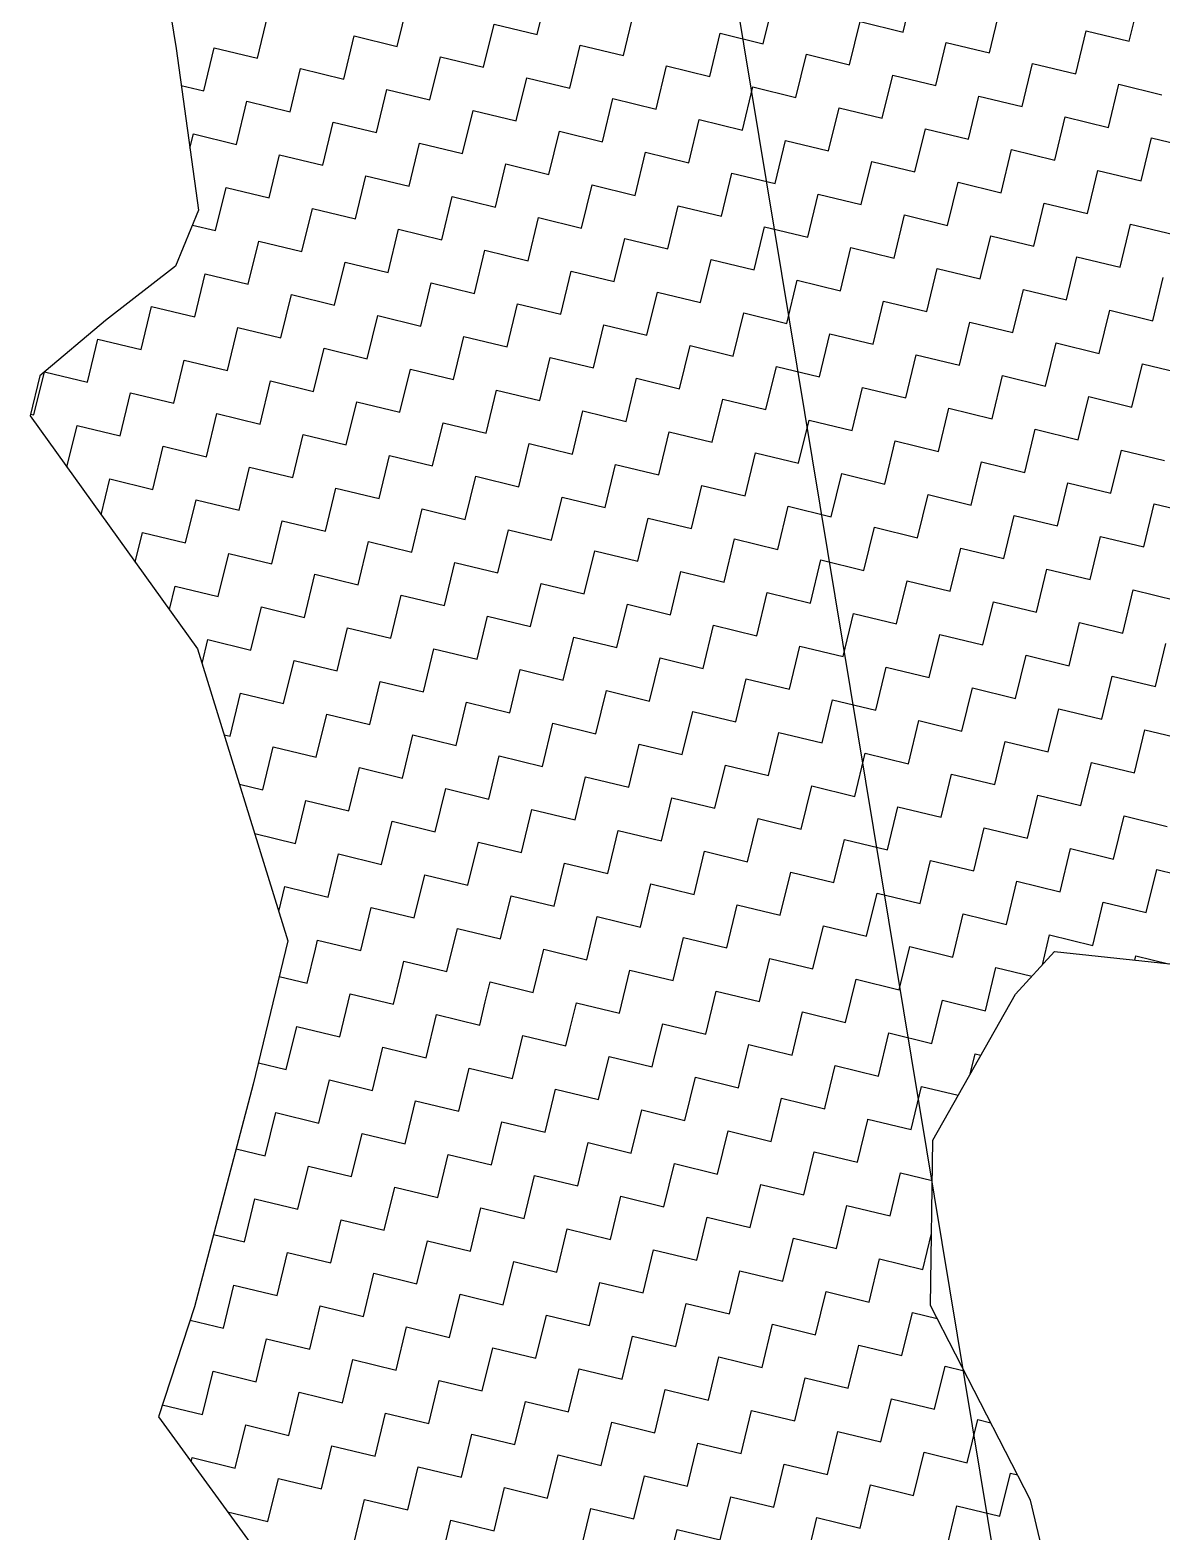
# Model space of a CAD drawing. Header units: metres. Extents: x 280481 to 282563, y 2046849 to 2049468.
# Drawn here: x 281033.1 to 281097.3, y 2048203.7 to 2048288.9 of the extents above; entities that cross this region are included whole.
import ezdxf

# ---------------------------------------------------------------- set-up
doc = ezdxf.new("R2010")
doc.units = ezdxf.units.M
doc.layers.add('POLY_HATCH', color=12, linetype='Continuous')
doc.layers.add('POLY_PARCEL', color=6, linetype='Continuous')

msp = doc.modelspace()

# ---------------------------------------------------------------- linework, layer by layer
at = {"layer": 'POLY_HATCH'}
for p, q in [((281037.868, 2048309.969), (281041.392, 2048287.867)), ((281041.392, 2048287.867), (281042.664, 2048278.683)), ((281042.664, 2048278.683), (281041.356, 2048275.504)), ((281041.356, 2048275.504), (281037.382, 2048272.432)), ((281037.382, 2048272.432), (281033.662, 2048269.3)), ((281033.662, 2048269.3), (281033.108, 2048267.013)), ((281033.108, 2048267.013), (281042.604, 2048253.809)), ((281042.604, 2048253.809), (281047.737, 2048237.234)), ((281047.737, 2048237.234), (281045.767, 2048229.105)), ((281089.001, 2048234.207), (281091.204, 2048236.631)), ((281091.204, 2048236.631), (281111.137, 2048234.489)), ((281084.304, 2048225.932), (281089.001, 2048234.207)), ((281045.767, 2048229.105), (281042.434, 2048216.465)), ((281084.183, 2048216.548), (281084.304, 2048225.932)), ((281042.434, 2048216.465), (281040.386, 2048210.237)), ((281089.846, 2048205.492), (281084.183, 2048216.548)), ((281040.386, 2048210.237), (281048.46, 2048199.135)), ((281093.838, 2048188.656), (281089.846, 2048205.492))]:
    msp.add_line(p, q, dxfattribs=at)
at = {"layer": 'POLY_HATCH', "linetype": 'Continuous'}
for p, q in [((281082.626, 2048288.798), (281083.219, 2048291.244)), ((281053.936, 2048287.981), (281054.529, 2048290.428)), ((281061.869, 2048288.649), (281062.462, 2048291.095)), ((281074.694, 2048288.13), (281075.287, 2048290.577)), ((281095.451, 2048288.28), (281096.044, 2048290.726)), ((281046.004, 2048287.314), (281046.597, 2048289.76)), ((281066.761, 2048287.463), (281067.354, 2048289.909)), ((281087.519, 2048287.612), (281088.112, 2048290.058)), ((281058.829, 2048286.795), (281059.422, 2048289.242)), ((281059.422, 2048289.242), (281061.869, 2048288.649)), ((281071.654, 2048286.277), (281072.247, 2048288.723)), ((281072.247, 2048288.723), (281074.694, 2048288.13)), ((281079.587, 2048286.945), (281080.18, 2048289.391)), ((281080.18, 2048289.391), (281082.626, 2048288.798)), ((281092.412, 2048286.426), (281093.005, 2048288.873)), ((281093.005, 2048288.873), (281095.451, 2048288.28)), ((281042.965, 2048285.46), (281043.558, 2048287.907)), ((281043.558, 2048287.907), (281046.004, 2048287.314)), ((281050.897, 2048286.128), (281051.49, 2048288.574)), ((281051.49, 2048288.574), (281053.936, 2048287.981)), ((281063.722, 2048285.61), (281064.315, 2048288.056)), ((281064.315, 2048288.056), (281066.761, 2048287.463)), ((281084.479, 2048285.759), (281085.072, 2048288.205)), ((281085.072, 2048288.205), (281087.519, 2048287.612)), ((281055.79, 2048284.942), (281056.383, 2048287.388)), ((281056.383, 2048287.388), (281058.829, 2048286.795)), ((281076.547, 2048285.091), (281077.14, 2048287.538)), ((281077.14, 2048287.538), (281079.587, 2048286.945)), ((281089.372, 2048284.573), (281089.965, 2048287.019)), ((281089.965, 2048287.019), (281092.412, 2048286.426)), ((281047.858, 2048284.275), (281048.45, 2048286.721)), ((281048.45, 2048286.721), (281050.897, 2048286.128)), ((281060.683, 2048283.756), (281061.276, 2048286.203)), ((281061.276, 2048286.203), (281063.722, 2048285.61)), ((281068.615, 2048284.424), (281069.208, 2048286.87)), ((281069.208, 2048286.87), (281071.654, 2048286.277)), ((281081.44, 2048283.905), (281082.033, 2048286.352)), ((281082.033, 2048286.352), (281084.479, 2048285.759)), ((281041.682, 2048285.771), (281042.965, 2048285.46)), ((281052.75, 2048283.089), (281053.343, 2048285.535)), ((281053.343, 2048285.535), (281055.79, 2048284.942)), ((281073.508, 2048283.238), (281074.101, 2048285.684)), ((281074.101, 2048285.684), (281076.547, 2048285.091)), ((281094.265, 2048283.387), (281094.858, 2048285.833)), ((281094.858, 2048285.833), (281097.305, 2048285.24)), ((281044.818, 2048282.421), (281045.411, 2048284.868)), ((281045.411, 2048284.868), (281047.858, 2048284.275)), ((281057.643, 2048281.903), (281058.236, 2048284.349)), ((281058.236, 2048284.349), (281060.683, 2048283.756)), ((281065.576, 2048282.57), (281066.168, 2048285.017)), ((281066.168, 2048285.017), (281068.615, 2048284.424)), ((281078.401, 2048282.052), (281078.994, 2048284.498)), ((281078.994, 2048284.498), (281081.44, 2048283.905)), ((281086.333, 2048282.719), (281086.926, 2048285.166)), ((281086.926, 2048285.166), (281089.372, 2048284.573)), ((281049.711, 2048281.235), (281050.304, 2048283.682)), ((281050.304, 2048283.682), (281052.75, 2048283.089)), ((281070.468, 2048281.384), (281071.061, 2048283.831)), ((281071.061, 2048283.831), (281073.508, 2048283.238)), ((281091.226, 2048281.533), (281091.819, 2048283.98)), ((281091.819, 2048283.98), (281094.265, 2048283.387)), ((281042.176, 2048282.207), (281042.372, 2048283.014)), ((281042.372, 2048283.014), (281044.818, 2048282.421)), ((281062.536, 2048280.717), (281063.129, 2048283.163)), ((281063.129, 2048283.163), (281065.576, 2048282.57)), ((281075.361, 2048280.198), (281075.954, 2048282.645)), ((281075.954, 2048282.645), (281078.401, 2048282.052)), ((281083.293, 2048280.866), (281083.886, 2048283.312)), ((281083.886, 2048283.312), (281086.333, 2048282.719)), ((281096.119, 2048280.347), (281096.712, 2048282.794)), ((281096.712, 2048282.794), (281099.158, 2048282.201)), ((281046.672, 2048279.382), (281047.265, 2048281.828)), ((281047.265, 2048281.828), (281049.711, 2048281.235)), ((281054.604, 2048280.049), (281055.197, 2048282.496)), ((281055.197, 2048282.496), (281057.643, 2048281.903)), ((281067.429, 2048279.531), (281068.022, 2048281.977)), ((281068.022, 2048281.977), (281070.468, 2048281.384)), ((281088.186, 2048279.68), (281088.779, 2048282.126)), ((281088.779, 2048282.126), (281091.226, 2048281.533)), ((281059.497, 2048278.863), (281060.09, 2048281.31)), ((281060.09, 2048281.31), (281062.536, 2048280.717)), ((281080.254, 2048279.012), (281080.847, 2048281.459)), ((281080.847, 2048281.459), (281083.293, 2048280.866)), ((281093.079, 2048278.494), (281093.672, 2048280.94)), ((281093.672, 2048280.94), (281096.119, 2048280.347)), ((281051.564, 2048278.196), (281052.157, 2048280.642)), ((281052.157, 2048280.642), (281054.604, 2048280.049)), ((281064.39, 2048277.677), (281064.983, 2048280.124)), ((281064.983, 2048280.124), (281067.429, 2048279.531)), ((281072.322, 2048278.345), (281072.915, 2048280.791)), ((281072.915, 2048280.791), (281075.361, 2048280.198)), ((281085.147, 2048277.826), (281085.74, 2048280.273)), ((281085.74, 2048280.273), (281088.186, 2048279.68)), ((281043.632, 2048277.528), (281044.225, 2048279.975)), ((281044.225, 2048279.975), (281046.672, 2048279.382)), ((281056.457, 2048277.01), (281057.05, 2048279.456)), ((281057.05, 2048279.456), (281059.497, 2048278.863)), ((281077.215, 2048277.159), (281077.808, 2048279.605)), ((281077.808, 2048279.605), (281080.254, 2048279.012)), ((281048.525, 2048276.342), (281049.118, 2048278.789)), ((281049.118, 2048278.789), (281051.564, 2048278.196)), ((281069.282, 2048276.491), (281069.875, 2048278.938)), ((281069.875, 2048278.938), (281072.322, 2048278.345)), ((281082.108, 2048275.973), (281082.701, 2048278.419)), ((281082.701, 2048278.419), (281085.147, 2048277.826)), ((281090.04, 2048276.64), (281090.633, 2048279.087)), ((281090.633, 2048279.087), (281093.079, 2048278.494)), ((281042.32, 2048277.846), (281043.632, 2048277.528)), ((281053.418, 2048275.156), (281054.011, 2048277.603)), ((281054.011, 2048277.603), (281056.457, 2048277.01)), ((281061.35, 2048275.824), (281061.943, 2048278.27)), ((281061.943, 2048278.27), (281064.39, 2048277.677)), ((281074.175, 2048275.305), (281074.768, 2048277.752)), ((281074.768, 2048277.752), (281077.215, 2048277.159)), ((281094.933, 2048275.454), (281095.526, 2048277.901)), ((281095.526, 2048277.901), (281097.972, 2048277.308)), ((281045.486, 2048274.489), (281046.079, 2048276.935)), ((281046.079, 2048276.935), (281048.525, 2048276.342)), ((281066.243, 2048274.638), (281066.836, 2048277.084)), ((281066.836, 2048277.084), (281069.282, 2048276.491)), ((281087, 2048274.787), (281087.593, 2048277.233)), ((281087.593, 2048277.233), (281090.04, 2048276.64)), ((281058.311, 2048273.97), (281058.904, 2048276.417)), ((281058.904, 2048276.417), (281061.35, 2048275.824)), ((281071.136, 2048273.452), (281071.729, 2048275.898)), ((281071.729, 2048275.898), (281074.175, 2048275.305)), ((281079.068, 2048274.119), (281079.661, 2048276.566)), ((281079.661, 2048276.566), (281082.108, 2048275.973)), ((281091.893, 2048273.601), (281092.486, 2048276.047)), ((281092.486, 2048276.047), (281094.933, 2048275.454)), ((281042.446, 2048272.635), (281043.039, 2048275.082)), ((281043.039, 2048275.082), (281045.486, 2048274.489)), ((281050.378, 2048273.303), (281050.971, 2048275.749)), ((281050.971, 2048275.749), (281053.418, 2048275.156)), ((281063.204, 2048272.784), (281063.797, 2048275.231)), ((281063.797, 2048275.231), (281066.243, 2048274.638)), ((281083.961, 2048272.933), (281084.554, 2048275.38)), ((281084.554, 2048275.38), (281087, 2048274.787)), ((281055.271, 2048272.117), (281055.864, 2048274.563)), ((281055.864, 2048274.563), (281058.311, 2048273.97)), ((281076.029, 2048272.266), (281076.622, 2048274.712)), ((281076.622, 2048274.712), (281079.068, 2048274.119)), ((281088.854, 2048271.748), (281089.447, 2048274.194)), ((281089.447, 2048274.194), (281091.893, 2048273.601)), ((281096.786, 2048272.415), (281097.379, 2048274.861)), ((281047.339, 2048271.449), (281047.932, 2048273.896)), ((281047.932, 2048273.896), (281050.378, 2048273.303)), ((281060.164, 2048270.931), (281060.757, 2048273.377)), ((281060.757, 2048273.377), (281063.204, 2048272.784)), ((281068.096, 2048271.598), (281068.689, 2048274.045)), ((281068.689, 2048274.045), (281071.136, 2048273.452)), ((281080.922, 2048271.08), (281081.515, 2048273.526)), ((281081.515, 2048273.526), (281083.961, 2048272.933)), ((281039.407, 2048270.782), (281040, 2048273.228)), ((281040, 2048273.228), (281042.446, 2048272.635)), ((281052.232, 2048270.263), (281052.825, 2048272.71)), ((281052.825, 2048272.71), (281055.271, 2048272.117)), ((281072.989, 2048270.413), (281073.582, 2048272.859)), ((281073.582, 2048272.859), (281076.029, 2048272.266)), ((281093.747, 2048270.562), (281094.34, 2048273.008)), ((281094.34, 2048273.008), (281096.786, 2048272.415)), ((281044.3, 2048269.596), (281044.893, 2048272.042)), ((281044.893, 2048272.042), (281047.339, 2048271.449)), ((281065.057, 2048269.745), (281065.65, 2048272.191)), ((281065.65, 2048272.191), (281068.096, 2048271.598)), ((281077.882, 2048269.227), (281078.475, 2048271.673)), ((281078.475, 2048271.673), (281080.922, 2048271.08)), ((281085.814, 2048269.894), (281086.407, 2048272.341)), ((281086.407, 2048272.341), (281088.854, 2048271.748)), ((281036.367, 2048268.928), (281036.96, 2048271.375)), ((281036.96, 2048271.375), (281039.407, 2048270.782)), ((281049.193, 2048268.41), (281049.786, 2048270.856)), ((281049.786, 2048270.856), (281052.232, 2048270.263)), ((281057.125, 2048269.078), (281057.718, 2048271.524)), ((281057.718, 2048271.524), (281060.164, 2048270.931)), ((281069.95, 2048268.559), (281070.543, 2048271.005)), ((281070.543, 2048271.005), (281072.989, 2048270.413)), ((281090.707, 2048268.708), (281091.3, 2048271.155)), ((281091.3, 2048271.155), (281093.747, 2048270.562)), ((281041.26, 2048267.742), (281041.853, 2048270.189)), ((281041.853, 2048270.189), (281044.3, 2048269.596)), ((281062.018, 2048267.892), (281062.611, 2048270.338)), ((281062.611, 2048270.338), (281065.057, 2048269.745)), ((281082.775, 2048268.041), (281083.368, 2048270.487)), ((281083.368, 2048270.487), (281085.814, 2048269.894)), ((281095.6, 2048267.522), (281096.193, 2048269.969)), ((281096.193, 2048269.969), (281098.64, 2048269.376)), ((281033.328, 2048267.075), (281033.92, 2048269.516)), ((281033.925, 2048269.521), (281036.367, 2048268.928)), ((281046.153, 2048266.557), (281046.746, 2048269.003)), ((281046.746, 2048269.003), (281049.193, 2048268.41)), ((281054.085, 2048267.224), (281054.678, 2048269.67)), ((281054.678, 2048269.67), (281057.125, 2048269.078)), ((281066.911, 2048266.706), (281067.503, 2048269.152)), ((281067.503, 2048269.152), (281069.95, 2048268.559)), ((281074.843, 2048267.373), (281075.436, 2048269.82)), ((281075.436, 2048269.82), (281077.882, 2048269.227)), ((281087.668, 2048266.855), (281088.261, 2048269.301)), ((281088.261, 2048269.301), (281090.707, 2048268.708)), ((281038.221, 2048265.889), (281038.814, 2048268.335)), ((281038.814, 2048268.335), (281041.26, 2048267.742)), ((281058.978, 2048266.038), (281059.571, 2048268.485)), ((281059.571, 2048268.485), (281062.018, 2048267.892)), ((281079.736, 2048266.187), (281080.329, 2048268.634)), ((281080.329, 2048268.634), (281082.775, 2048268.041)), ((281051.046, 2048265.371), (281051.639, 2048267.817)), ((281051.639, 2048267.817), (281054.085, 2048267.224)), ((281063.871, 2048264.852), (281064.464, 2048267.299)), ((281064.464, 2048267.299), (281066.911, 2048266.706)), ((281071.803, 2048265.52), (281072.396, 2048267.966)), ((281072.396, 2048267.966), (281074.843, 2048267.373)), ((281084.629, 2048265.001), (281085.221, 2048267.448)), ((281085.221, 2048267.448), (281087.668, 2048266.855)), ((281092.561, 2048265.669), (281093.154, 2048268.115)), ((281093.154, 2048268.115), (281095.6, 2048267.522)), ((281033.134, 2048267.122), (281033.328, 2048267.075)), ((281035.199, 2048264.106), (281035.774, 2048266.482)), ((281035.774, 2048266.482), (281038.221, 2048265.889)), ((281043.114, 2048264.703), (281043.707, 2048267.15)), ((281043.707, 2048267.15), (281046.153, 2048266.557)), ((281055.939, 2048264.185), (281056.532, 2048266.631)), ((281056.532, 2048266.631), (281058.978, 2048266.038)), ((281076.696, 2048264.334), (281077.289, 2048266.78)), ((281077.289, 2048266.78), (281079.736, 2048266.187)), ((281048.007, 2048263.517), (281048.6, 2048265.964)), ((281048.6, 2048265.964), (281051.046, 2048265.371)), ((281068.764, 2048263.666), (281069.357, 2048266.113)), ((281069.357, 2048266.113), (281071.803, 2048265.52)), ((281081.589, 2048263.148), (281082.182, 2048265.594)), ((281082.182, 2048265.594), (281084.629, 2048265.001)), ((281089.521, 2048263.815), (281090.114, 2048266.262)), ((281090.114, 2048266.262), (281092.561, 2048265.669)), ((281040.074, 2048262.85), (281040.667, 2048265.296)), ((281040.667, 2048265.296), (281043.114, 2048264.703)), ((281052.899, 2048262.331), (281053.492, 2048264.778)), ((281053.492, 2048264.778), (281055.939, 2048264.185)), ((281060.832, 2048262.999), (281061.425, 2048265.445)), ((281061.425, 2048265.445), (281063.871, 2048264.852)), ((281073.657, 2048262.48), (281074.25, 2048264.927)), ((281074.25, 2048264.927), (281076.696, 2048264.334)), ((281094.414, 2048262.629), (281095.007, 2048265.076)), ((281095.007, 2048265.076), (281097.454, 2048264.483)), ((281044.967, 2048261.664), (281045.56, 2048264.11)), ((281045.56, 2048264.11), (281048.007, 2048263.517)), ((281065.725, 2048261.813), (281066.318, 2048264.259)), ((281066.318, 2048264.259), (281068.764, 2048263.666)), ((281086.482, 2048261.962), (281087.075, 2048264.408)), ((281087.075, 2048264.408), (281089.521, 2048263.815)), ((281037.136, 2048261.413), (281037.628, 2048263.443)), ((281037.628, 2048263.443), (281040.074, 2048262.85)), ((281057.792, 2048261.145), (281058.385, 2048263.592)), ((281058.385, 2048263.592), (281060.832, 2048262.999)), ((281070.617, 2048260.627), (281071.21, 2048263.073)), ((281071.21, 2048263.073), (281073.657, 2048262.48)), ((281078.55, 2048261.294), (281079.143, 2048263.741)), ((281079.143, 2048263.741), (281081.589, 2048263.148)), ((281091.375, 2048260.776), (281091.968, 2048263.222)), ((281091.968, 2048263.222), (281094.414, 2048262.629)), ((281041.928, 2048259.81), (281042.521, 2048262.257)), ((281042.521, 2048262.257), (281044.967, 2048261.664)), ((281049.86, 2048260.478), (281050.453, 2048262.924)), ((281050.453, 2048262.924), (281052.899, 2048262.331)), ((281062.685, 2048259.959), (281063.278, 2048262.406)), ((281063.278, 2048262.406), (281065.725, 2048261.813)), ((281083.443, 2048260.108), (281084.036, 2048262.555)), ((281084.036, 2048262.555), (281086.482, 2048261.962)), ((281054.753, 2048259.292), (281055.346, 2048261.738)), ((281055.346, 2048261.738), (281057.792, 2048261.145)), ((281075.51, 2048259.441), (281076.103, 2048261.887)), ((281076.103, 2048261.887), (281078.55, 2048261.294)), ((281088.335, 2048258.922), (281088.928, 2048261.369)), ((281088.928, 2048261.369), (281091.375, 2048260.776)), ((281096.268, 2048259.59), (281096.861, 2048262.036)), ((281096.861, 2048262.036), (281099.307, 2048261.443)), ((281046.821, 2048258.624), (281047.414, 2048261.071)), ((281047.414, 2048261.071), (281049.86, 2048260.478)), ((281059.646, 2048258.106), (281060.239, 2048260.552)), ((281060.239, 2048260.552), (281062.685, 2048259.959)), ((281067.578, 2048258.773), (281068.171, 2048261.22)), ((281068.171, 2048261.22), (281070.617, 2048260.627)), ((281080.403, 2048258.255), (281080.996, 2048260.701)), ((281080.996, 2048260.701), (281083.443, 2048260.108)), ((281039.073, 2048258.719), (281039.481, 2048260.403)), ((281039.481, 2048260.403), (281041.928, 2048259.81)), ((281051.713, 2048257.438), (281052.306, 2048259.885)), ((281052.306, 2048259.885), (281054.753, 2048259.292)), ((281072.471, 2048257.587), (281073.064, 2048260.034)), ((281073.064, 2048260.034), (281075.51, 2048259.441)), ((281093.228, 2048257.736), (281093.821, 2048260.183)), ((281093.821, 2048260.183), (281096.268, 2048259.59)), ((281043.781, 2048256.771), (281044.374, 2048259.217)), ((281044.374, 2048259.217), (281046.821, 2048258.624)), ((281064.539, 2048256.92), (281065.132, 2048259.366)), ((281065.132, 2048259.366), (281067.578, 2048258.773)), ((281077.364, 2048256.401), (281077.957, 2048258.848)), ((281077.957, 2048258.848), (281080.403, 2048258.255)), ((281085.296, 2048257.069), (281085.889, 2048259.515)), ((281085.889, 2048259.515), (281088.335, 2048258.922)), ((281048.674, 2048255.585), (281049.267, 2048258.031)), ((281049.267, 2048258.031), (281051.713, 2048257.438)), ((281056.606, 2048256.252), (281057.199, 2048258.699)), ((281057.199, 2048258.699), (281059.646, 2048258.106)), ((281069.431, 2048255.734), (281070.024, 2048258.18)), ((281070.024, 2048258.18), (281072.471, 2048257.587)), ((281090.189, 2048255.883), (281090.782, 2048258.329)), ((281090.782, 2048258.329), (281093.228, 2048257.736)), ((281041.01, 2048256.025), (281041.335, 2048257.364)), ((281041.335, 2048257.364), (281043.781, 2048256.771)), ((281061.499, 2048255.066), (281062.092, 2048257.513)), ((281062.092, 2048257.513), (281064.539, 2048256.92)), ((281082.257, 2048255.215), (281082.85, 2048257.662)), ((281082.85, 2048257.662), (281085.296, 2048257.069)), ((281095.082, 2048254.697), (281095.675, 2048257.143)), ((281095.675, 2048257.143), (281098.121, 2048256.551)), ((281053.567, 2048254.399), (281054.16, 2048256.845)), ((281054.16, 2048256.845), (281056.606, 2048256.252)), ((281066.392, 2048253.88), (281066.985, 2048256.327)), ((281066.985, 2048256.327), (281069.431, 2048255.734)), ((281074.324, 2048254.548), (281074.917, 2048256.994)), ((281074.917, 2048256.994), (281077.364, 2048256.401)), ((281087.149, 2048254.03), (281087.742, 2048256.476)), ((281087.742, 2048256.476), (281090.189, 2048255.883)), ((281045.635, 2048253.731), (281046.228, 2048256.178)), ((281046.228, 2048256.178), (281048.674, 2048255.585)), ((281058.46, 2048253.213), (281059.053, 2048255.659)), ((281059.053, 2048255.659), (281061.499, 2048255.066)), ((281079.217, 2048253.362), (281079.81, 2048255.808)), ((281079.81, 2048255.808), (281082.257, 2048255.215)), ((281050.528, 2048252.545), (281051.121, 2048254.992)), ((281051.121, 2048254.992), (281053.567, 2048254.399)), ((281071.285, 2048252.695), (281071.878, 2048255.141)), ((281071.878, 2048255.141), (281074.324, 2048254.548)), ((281084.11, 2048252.176), (281084.703, 2048254.623)), ((281084.703, 2048254.623), (281087.149, 2048254.03)), ((281092.042, 2048252.844), (281092.635, 2048255.29)), ((281092.635, 2048255.29), (281095.082, 2048254.697)), ((281042.862, 2048252.978), (281043.188, 2048254.324)), ((281043.188, 2048254.324), (281045.635, 2048253.731)), ((281055.42, 2048251.36), (281056.013, 2048253.806)), ((281056.013, 2048253.806), (281058.46, 2048253.213)), ((281063.353, 2048252.027), (281063.946, 2048254.473)), ((281063.946, 2048254.473), (281066.392, 2048253.88)), ((281076.178, 2048251.509), (281076.771, 2048253.955)), ((281076.771, 2048253.955), (281079.217, 2048253.362)), ((281096.935, 2048251.658), (281097.528, 2048254.104)), ((281047.488, 2048250.692), (281048.081, 2048253.138)), ((281048.081, 2048253.138), (281050.528, 2048252.545)), ((281068.246, 2048250.841), (281068.839, 2048253.288)), ((281068.839, 2048253.288), (281071.285, 2048252.695)), ((281089.003, 2048250.99), (281089.596, 2048253.437)), ((281089.596, 2048253.437), (281092.042, 2048252.844)), ((281052.381, 2048249.506), (281052.974, 2048251.952)), ((281052.974, 2048251.952), (281055.42, 2048251.36)), ((281060.313, 2048250.174), (281060.906, 2048252.62)), ((281060.906, 2048252.62), (281063.353, 2048252.027)), ((281073.138, 2048249.655), (281073.731, 2048252.102)), ((281073.731, 2048252.102), (281076.178, 2048251.509)), ((281081.071, 2048250.323), (281081.664, 2048252.769)), ((281081.664, 2048252.769), (281084.11, 2048252.176)), ((281093.896, 2048249.804), (281094.489, 2048252.251)), ((281094.489, 2048252.251), (281096.935, 2048251.658)), ((281044.449, 2048248.839), (281045.042, 2048251.285)), ((281045.042, 2048251.285), (281047.488, 2048250.692)), ((281065.206, 2048248.988), (281065.799, 2048251.434)), ((281065.799, 2048251.434), (281068.246, 2048250.841)), ((281085.964, 2048249.137), (281086.556, 2048251.583)), ((281086.556, 2048251.583), (281089.003, 2048250.99)), ((281057.274, 2048248.32), (281057.867, 2048250.767)), ((281057.867, 2048250.767), (281060.313, 2048250.174)), ((281070.099, 2048247.802), (281070.692, 2048250.248)), ((281070.692, 2048250.248), (281073.138, 2048249.655)), ((281078.031, 2048248.469), (281078.624, 2048250.916)), ((281078.624, 2048250.916), (281081.071, 2048250.323)), ((281090.856, 2048247.951), (281091.449, 2048250.397)), ((281091.449, 2048250.397), (281093.896, 2048249.804)), ((281049.342, 2048247.653), (281049.935, 2048250.099)), ((281049.935, 2048250.099), (281052.381, 2048249.506)), ((281062.167, 2048247.134), (281062.76, 2048249.581)), ((281062.76, 2048249.581), (281065.206, 2048248.988)), ((281082.924, 2048247.283), (281083.517, 2048249.73)), ((281083.517, 2048249.73), (281085.964, 2048249.137)), ((281044.119, 2048248.919), (281044.449, 2048248.839)), ((281054.234, 2048246.467), (281054.827, 2048248.913)), ((281054.827, 2048248.913), (281057.274, 2048248.32)), ((281074.992, 2048246.616), (281075.585, 2048249.062)), ((281075.585, 2048249.062), (281078.031, 2048248.469)), ((281087.817, 2048246.097), (281088.41, 2048248.544)), ((281088.41, 2048248.544), (281090.856, 2048247.951)), ((281095.749, 2048246.765), (281096.342, 2048249.211)), ((281096.342, 2048249.211), (281098.789, 2048248.618)), ((281046.302, 2048245.799), (281046.895, 2048248.246)), ((281046.895, 2048248.246), (281049.342, 2048247.653)), ((281059.127, 2048245.281), (281059.72, 2048247.727)), ((281059.72, 2048247.727), (281062.167, 2048247.134)), ((281067.06, 2048245.948), (281067.653, 2048248.395)), ((281067.653, 2048248.395), (281070.099, 2048247.802)), ((281079.885, 2048245.43), (281080.478, 2048247.876)), ((281080.478, 2048247.876), (281082.924, 2048247.283)), ((281051.195, 2048244.613), (281051.788, 2048247.06)), ((281051.788, 2048247.06), (281054.234, 2048246.467)), ((281071.952, 2048244.762), (281072.545, 2048247.209)), ((281072.545, 2048247.209), (281074.992, 2048246.616)), ((281092.71, 2048244.911), (281093.303, 2048247.358)), ((281093.303, 2048247.358), (281095.749, 2048246.765)), ((281044.986, 2048246.118), (281046.302, 2048245.799)), ((281064.02, 2048244.095), (281064.613, 2048246.541)), ((281064.613, 2048246.541), (281067.06, 2048245.948)), ((281076.845, 2048243.576), (281077.438, 2048246.023)), ((281077.438, 2048246.023), (281079.885, 2048245.43)), ((281084.778, 2048244.244), (281085.371, 2048246.69)), ((281085.371, 2048246.69), (281087.817, 2048246.097)), ((281048.156, 2048242.76), (281048.749, 2048245.206)), ((281048.749, 2048245.206), (281051.195, 2048244.613)), ((281056.088, 2048243.427), (281056.681, 2048245.874)), ((281056.681, 2048245.874), (281059.127, 2048245.281)), ((281068.913, 2048242.909), (281069.506, 2048245.355)), ((281069.506, 2048245.355), (281071.952, 2048244.762)), ((281089.67, 2048243.058), (281090.263, 2048245.504)), ((281090.263, 2048245.504), (281092.71, 2048244.911)), ((281060.981, 2048242.241), (281061.574, 2048244.688)), ((281061.574, 2048244.688), (281064.02, 2048244.095)), ((281081.738, 2048242.39), (281082.331, 2048244.837)), ((281082.331, 2048244.837), (281084.778, 2048244.244)), ((281094.563, 2048241.872), (281095.156, 2048244.318)), ((281095.156, 2048244.318), (281097.603, 2048243.725)), ((281053.049, 2048241.574), (281053.641, 2048244.02)), ((281053.641, 2048244.02), (281056.088, 2048243.427)), ((281065.874, 2048241.055), (281066.467, 2048243.502)), ((281066.467, 2048243.502), (281068.913, 2048242.909)), ((281073.806, 2048241.723), (281074.399, 2048244.169)), ((281074.399, 2048244.169), (281076.845, 2048243.576)), ((281086.631, 2048241.204), (281087.224, 2048243.651)), ((281087.224, 2048243.651), (281089.67, 2048243.058)), ((281045.853, 2048243.318), (281048.156, 2048242.76)), ((281057.941, 2048240.388), (281058.534, 2048242.834)), ((281058.534, 2048242.834), (281060.981, 2048242.241)), ((281078.699, 2048240.537), (281079.292, 2048242.983)), ((281079.292, 2048242.983), (281081.738, 2048242.39)), ((281050.009, 2048239.72), (281050.602, 2048242.167)), ((281050.602, 2048242.167), (281053.049, 2048241.574)), ((281070.766, 2048239.869), (281071.359, 2048242.316)), ((281071.359, 2048242.316), (281073.806, 2048241.723)), ((281083.592, 2048239.351), (281084.185, 2048241.797)), ((281084.185, 2048241.797), (281086.631, 2048241.204)), ((281091.524, 2048240.018), (281092.117, 2048242.465)), ((281092.117, 2048242.465), (281094.563, 2048241.872)), ((281054.902, 2048238.534), (281055.495, 2048240.981)), ((281055.495, 2048240.981), (281057.941, 2048240.388)), ((281062.834, 2048239.202), (281063.427, 2048241.648)), ((281063.427, 2048241.648), (281065.874, 2048241.055)), ((281075.659, 2048238.683), (281076.252, 2048241.13)), ((281076.252, 2048241.13), (281078.699, 2048240.537)), ((281096.417, 2048238.833), (281097.01, 2048241.279)), ((281097.01, 2048241.279), (281099.456, 2048240.686)), ((281047.22, 2048238.902), (281047.563, 2048240.313)), ((281047.563, 2048240.313), (281050.009, 2048239.72)), ((281067.727, 2048238.016), (281068.32, 2048240.462)), ((281068.32, 2048240.462), (281070.766, 2048239.869)), ((281088.484, 2048238.165), (281089.077, 2048240.611)), ((281089.077, 2048240.611), (281091.524, 2048240.018)), ((281059.795, 2048237.348), (281060.388, 2048239.795)), ((281060.388, 2048239.795), (281062.834, 2048239.202)), ((281072.62, 2048236.83), (281073.213, 2048239.276)), ((281073.213, 2048239.276), (281075.659, 2048238.683)), ((281080.552, 2048237.498), (281081.145, 2048239.944)), ((281081.145, 2048239.944), (281083.592, 2048239.351)), ((281093.377, 2048236.979), (281093.97, 2048239.425)), ((281093.97, 2048239.425), (281096.417, 2048238.833)), ((281051.863, 2048236.681), (281052.456, 2048239.127)), ((281052.456, 2048239.127), (281054.902, 2048238.534)), ((281064.688, 2048236.162), (281065.281, 2048238.609)), ((281065.281, 2048238.609), (281067.727, 2048238.016)), ((281085.445, 2048236.312), (281086.038, 2048238.758)), ((281086.038, 2048238.758), (281088.484, 2048238.165)), ((281056.755, 2048235.495), (281057.348, 2048237.941)), ((281057.348, 2048237.941), (281059.795, 2048237.348)), ((281077.513, 2048235.644), (281078.106, 2048238.09)), ((281078.106, 2048238.09), (281080.552, 2048237.498)), ((281090.521, 2048235.88), (281090.931, 2048237.572)), ((281090.931, 2048237.572), (281093.377, 2048236.979)), ((281048.823, 2048234.827), (281049.29, 2048236.754)), ((281049.29, 2048236.754), (281049.416, 2048237.274)), ((281049.416, 2048237.274), (281051.863, 2048236.681)), ((281061.648, 2048234.309), (281062.241, 2048236.755)), ((281062.241, 2048236.755), (281064.688, 2048236.162)), ((281069.581, 2048234.977), (281070.174, 2048237.423)), ((281070.174, 2048237.423), (281072.62, 2048236.83)), ((281082.406, 2048234.458), (281082.999, 2048236.905)), ((281082.999, 2048236.905), (281085.445, 2048236.312)), ((281054.109, 2048235.264), (281054.309, 2048236.088)), ((281054.309, 2048236.088), (281056.755, 2048235.495)), ((281074.473, 2048233.791), (281075.066, 2048236.237)), ((281075.066, 2048236.237), (281077.513, 2048235.644)), ((281095.764, 2048236.141), (281095.824, 2048236.386)), ((281095.824, 2048236.386), (281097.685, 2048235.935)), ((281047.246, 2048235.21), (281048.823, 2048234.827)), ((281053.716, 2048233.642), (281054.109, 2048235.264)), ((281058.929, 2048233.775), (281059.202, 2048234.902)), ((281059.202, 2048234.902), (281061.648, 2048234.309)), ((281066.541, 2048233.123), (281067.134, 2048235.57)), ((281067.134, 2048235.57), (281069.581, 2048234.977)), ((281079.366, 2048232.605), (281079.959, 2048235.051)), ((281079.959, 2048235.051), (281082.406, 2048234.458)), ((281087.299, 2048233.272), (281087.891, 2048235.719)), ((281087.891, 2048235.719), (281089.926, 2048235.225)), ((281050.677, 2048231.788), (281051.27, 2048234.235)), ((281051.27, 2048234.235), (281053.716, 2048233.642)), ((281071.434, 2048231.937), (281072.027, 2048234.384)), ((281072.027, 2048234.384), (281074.473, 2048233.791)), ((281058.609, 2048232.456), (281058.929, 2048233.775)), ((281063.748, 2048232.285), (281064.095, 2048233.716)), ((281064.095, 2048233.716), (281066.541, 2048233.123)), ((281076.327, 2048230.751), (281076.92, 2048233.198)), ((281076.92, 2048233.198), (281079.366, 2048232.605)), ((281084.259, 2048231.419), (281084.852, 2048233.865)), ((281084.852, 2048233.865), (281087.299, 2048233.272)), ((281047.637, 2048229.935), (281048.23, 2048232.381)), ((281048.23, 2048232.381), (281050.677, 2048231.788)), ((281055.569, 2048230.602), (281056.162, 2048233.049)), ((281056.162, 2048233.049), (281058.609, 2048232.456)), ((281068.567, 2048230.796), (281068.988, 2048232.53)), ((281068.988, 2048232.53), (281071.434, 2048231.937)), ((281060.462, 2048229.416), (281061.055, 2048231.863)), ((281061.055, 2048231.863), (281063.502, 2048231.27)), ((281063.502, 2048231.27), (281063.748, 2048232.285)), ((281081.22, 2048229.565), (281081.813, 2048232.012)), ((281081.813, 2048232.012), (281084.259, 2048231.419)), ((281052.53, 2048228.749), (281053.123, 2048231.195)), ((281053.123, 2048231.195), (281055.569, 2048230.602)), ((281065.355, 2048228.23), (281065.948, 2048230.677)), ((281065.948, 2048230.677), (281068.395, 2048230.084)), ((281068.395, 2048230.084), (281068.567, 2048230.796)), ((281073.386, 2048229.306), (281073.88, 2048231.344)), ((281073.88, 2048231.344), (281076.327, 2048230.751)), ((281086.425, 2048229.668), (281086.706, 2048230.826)), ((281086.706, 2048230.826), (281087.037, 2048230.745)), ((281046.06, 2048230.317), (281047.637, 2048229.935)), ((281057.423, 2048227.563), (281058.016, 2048230.009)), ((281058.016, 2048230.009), (281060.462, 2048229.416)), ((281078.206, 2048227.817), (281078.773, 2048230.158)), ((281078.773, 2048230.158), (281081.22, 2048229.565)), ((281049.491, 2048226.895), (281050.084, 2048229.342)), ((281050.084, 2048229.342), (281052.53, 2048228.749)), ((281070.248, 2048227.044), (281070.841, 2048229.491)), ((281070.841, 2048229.491), (281073.287, 2048228.898)), ((281073.287, 2048228.898), (281073.386, 2048229.306)), ((281083.073, 2048226.526), (281083.666, 2048228.972)), ((281083.666, 2048228.972), (281085.744, 2048228.469)), ((281054.384, 2048225.709), (281054.976, 2048228.156)), ((281054.976, 2048228.156), (281057.423, 2048227.563)), ((281062.316, 2048226.377), (281062.909, 2048228.823)), ((281062.909, 2048228.823), (281065.355, 2048228.23)), ((281075.141, 2048225.858), (281075.734, 2048228.305)), ((281075.734, 2048228.305), (281078.18, 2048227.712)), ((281046.451, 2048225.042), (281047.044, 2048227.488)), ((281047.044, 2048227.488), (281049.491, 2048226.895)), ((281067.209, 2048225.191), (281067.802, 2048227.637)), ((281067.802, 2048227.637), (281070.248, 2048227.044)), ((281078.18, 2048227.712), (281078.206, 2048227.817)), ((281059.276, 2048224.523), (281059.869, 2048226.97)), ((281059.869, 2048226.97), (281062.316, 2048226.377)), ((281072.102, 2048224.005), (281072.694, 2048226.451)), ((281072.694, 2048226.451), (281075.141, 2048225.858)), ((281080.034, 2048224.672), (281080.615, 2048227.072)), ((281080.615, 2048227.072), (281080.627, 2048227.119)), ((281080.627, 2048227.119), (281083.073, 2048226.526)), ((281051.344, 2048223.856), (281051.937, 2048226.302)), ((281051.937, 2048226.302), (281054.384, 2048225.709)), ((281064.169, 2048223.337), (281064.762, 2048225.784)), ((281064.762, 2048225.784), (281067.209, 2048225.191)), ((281044.801, 2048225.442), (281046.451, 2048225.042)), ((281056.237, 2048222.67), (281056.83, 2048225.116)), ((281056.83, 2048225.116), (281059.276, 2048224.523)), ((281076.994, 2048222.819), (281077.587, 2048225.265)), ((281077.587, 2048225.265), (281080.034, 2048224.672)), ((281048.305, 2048222.002), (281048.898, 2048224.449)), ((281048.898, 2048224.449), (281051.344, 2048223.856)), ((281061.13, 2048221.484), (281061.723, 2048223.93)), ((281061.723, 2048223.93), (281064.169, 2048223.337)), ((281069.062, 2048222.151), (281069.655, 2048224.598)), ((281069.655, 2048224.598), (281072.102, 2048224.005)), ((281081.887, 2048221.633), (281082.48, 2048224.079)), ((281082.48, 2048224.079), (281084.275, 2048223.644)), ((281053.198, 2048220.816), (281053.791, 2048223.263)), ((281053.791, 2048223.263), (281056.237, 2048222.67)), ((281073.955, 2048220.965), (281074.548, 2048223.412)), ((281074.548, 2048223.412), (281076.994, 2048222.819)), ((281045.265, 2048220.149), (281045.858, 2048222.595)), ((281045.858, 2048222.595), (281048.305, 2048222.002)), ((281066.023, 2048220.298), (281066.616, 2048222.744)), ((281066.616, 2048222.744), (281069.062, 2048222.151)), ((281078.848, 2048219.78), (281079.441, 2048222.226)), ((281079.441, 2048222.226), (281081.887, 2048221.633)), ((281050.158, 2048218.963), (281050.751, 2048221.409)), ((281050.751, 2048221.409), (281053.198, 2048220.816)), ((281058.09, 2048219.63), (281058.683, 2048222.077)), ((281058.683, 2048222.077), (281061.13, 2048221.484)), ((281070.916, 2048219.112), (281071.509, 2048221.558)), ((281071.509, 2048221.558), (281073.955, 2048220.965)), ((281043.517, 2048220.573), (281045.265, 2048220.149)), ((281062.983, 2048218.445), (281063.576, 2048220.891)), ((281063.576, 2048220.891), (281066.023, 2048220.298)), ((281083.741, 2048218.594), (281084.236, 2048220.635)), ((281047.119, 2048217.11), (281047.712, 2048219.556)), ((281047.712, 2048219.556), (281050.158, 2048218.963)), ((281055.051, 2048217.777), (281055.644, 2048220.223)), ((281055.644, 2048220.223), (281058.09, 2048219.63)), ((281067.876, 2048217.259), (281068.469, 2048219.705)), ((281068.469, 2048219.705), (281070.916, 2048219.112)), ((281075.808, 2048217.926), (281076.401, 2048220.372)), ((281076.401, 2048220.372), (281078.848, 2048219.78)), ((281059.944, 2048216.591), (281060.537, 2048219.037)), ((281060.537, 2048219.037), (281062.983, 2048218.445)), ((281080.701, 2048216.74), (281081.294, 2048219.187)), ((281081.294, 2048219.187), (281083.741, 2048218.594)), ((281052.012, 2048215.924), (281052.605, 2048218.37)), ((281052.605, 2048218.37), (281055.051, 2048217.777)), ((281064.837, 2048215.405), (281065.43, 2048217.852)), ((281065.43, 2048217.852), (281067.876, 2048217.259)), ((281072.769, 2048216.073), (281073.362, 2048218.519)), ((281073.362, 2048218.519), (281075.808, 2048217.926)), ((281044.079, 2048215.256), (281044.672, 2048217.702)), ((281044.672, 2048217.702), (281047.119, 2048217.11)), ((281056.904, 2048214.738), (281057.497, 2048217.184)), ((281057.497, 2048217.184), (281059.944, 2048216.591)), ((281077.662, 2048214.887), (281078.255, 2048217.333)), ((281078.255, 2048217.333), (281080.701, 2048216.74)), ((281048.972, 2048214.07), (281049.565, 2048216.517)), ((281049.565, 2048216.517), (281052.012, 2048215.924)), ((281069.73, 2048214.219), (281070.323, 2048216.666)), ((281070.323, 2048216.666), (281072.769, 2048216.073)), ((281082.555, 2048213.701), (281083.148, 2048216.147)), ((281083.148, 2048216.147), (281084.563, 2048215.804)), ((281042.187, 2048215.715), (281044.079, 2048215.256)), ((281053.865, 2048212.884), (281054.458, 2048215.331)), ((281054.458, 2048215.331), (281056.904, 2048214.738)), ((281061.797, 2048213.552), (281062.39, 2048215.998)), ((281062.39, 2048215.998), (281064.837, 2048215.405)), ((281074.622, 2048213.033), (281075.215, 2048215.48)), ((281075.215, 2048215.48), (281077.662, 2048214.887)), ((281045.933, 2048212.217), (281046.526, 2048214.663)), ((281046.526, 2048214.663), (281048.972, 2048214.07)), ((281066.69, 2048212.366), (281067.283, 2048214.812)), ((281067.283, 2048214.812), (281069.73, 2048214.219)), ((281058.758, 2048211.698), (281059.351, 2048214.145)), ((281059.351, 2048214.145), (281061.797, 2048213.552)), ((281071.583, 2048211.18), (281072.176, 2048213.626)), ((281072.176, 2048213.626), (281074.622, 2048213.033)), ((281079.515, 2048211.847), (281080.108, 2048214.294)), ((281080.108, 2048214.294), (281082.555, 2048213.701)), ((281042.893, 2048210.363), (281043.486, 2048212.81)), ((281043.486, 2048212.81), (281045.933, 2048212.217)), ((281050.826, 2048211.031), (281051.419, 2048213.477)), ((281051.419, 2048213.477), (281053.865, 2048212.884)), ((281063.651, 2048210.512), (281064.244, 2048212.959)), ((281064.244, 2048212.959), (281066.69, 2048212.366)), ((281084.408, 2048210.661), (281085.001, 2048213.108)), ((281085.001, 2048213.108), (281086.078, 2048212.847)), ((281055.719, 2048209.845), (281056.312, 2048212.291)), ((281056.312, 2048212.291), (281058.758, 2048211.698)), ((281076.476, 2048209.994), (281077.069, 2048212.44)), ((281077.069, 2048212.44), (281079.515, 2048211.847)), ((281047.786, 2048209.177), (281048.379, 2048211.624)), ((281048.379, 2048211.624), (281050.826, 2048211.031)), ((281060.611, 2048208.659), (281061.204, 2048211.105)), ((281061.204, 2048211.105), (281063.651, 2048210.512)), ((281068.544, 2048209.326), (281069.137, 2048211.773)), ((281069.137, 2048211.773), (281071.583, 2048211.18)), ((281081.369, 2048208.808), (281081.962, 2048211.254)), ((281081.962, 2048211.254), (281084.408, 2048210.661)), ((281040.61, 2048210.917), (281042.893, 2048210.363)), ((281052.679, 2048207.991), (281053.272, 2048210.438)), ((281053.272, 2048210.438), (281055.719, 2048209.845)), ((281073.437, 2048208.14), (281074.029, 2048210.587)), ((281074.029, 2048210.587), (281076.476, 2048209.994)), ((281044.747, 2048207.324), (281045.34, 2048209.77)), ((281045.34, 2048209.77), (281047.786, 2048209.177)), ((281065.504, 2048207.473), (281066.097, 2048209.919)), ((281066.097, 2048209.919), (281068.544, 2048209.326)), ((281078.329, 2048206.954), (281078.922, 2048209.401)), ((281078.922, 2048209.401), (281081.369, 2048208.808)), ((281086.262, 2048207.622), (281086.855, 2048210.068)), ((281086.855, 2048210.068), (281087.593, 2048209.889)), ((281049.64, 2048206.138), (281050.233, 2048208.584)), ((281050.233, 2048208.584), (281052.679, 2048207.991)), ((281057.572, 2048206.805), (281058.165, 2048209.252)), ((281058.165, 2048209.252), (281060.611, 2048208.659)), ((281070.397, 2048206.287), (281070.99, 2048208.733)), ((281070.99, 2048208.733), (281073.437, 2048208.14)), ((281042.244, 2048207.683), (281042.3, 2048207.917)), ((281042.3, 2048207.917), (281044.747, 2048207.324)), ((281062.465, 2048205.619), (281063.058, 2048208.066)), ((281063.058, 2048208.066), (281065.504, 2048207.473)), ((281083.222, 2048205.768), (281083.815, 2048208.215)), ((281083.815, 2048208.215), (281086.262, 2048207.622)), ((281054.533, 2048204.952), (281055.126, 2048207.398)), ((281055.126, 2048207.398), (281057.572, 2048206.805)), ((281067.358, 2048204.433), (281067.951, 2048206.88)), ((281067.951, 2048206.88), (281070.397, 2048206.287)), ((281075.29, 2048205.101), (281075.883, 2048207.547)), ((281075.883, 2048207.547), (281078.329, 2048206.954)), ((281088.115, 2048204.583), (281088.708, 2048207.029)), ((281088.708, 2048207.029), (281089.108, 2048206.932)), ((281046.6, 2048204.284), (281047.193, 2048206.731)), ((281047.193, 2048206.731), (281049.64, 2048206.138)), ((281059.425, 2048203.766), (281060.018, 2048206.212)), ((281060.018, 2048206.212), (281062.465, 2048205.619)), ((281080.183, 2048203.915), (281080.776, 2048206.361)), ((281080.776, 2048206.361), (281083.222, 2048205.768)), ((281051.493, 2048203.098), (281052.086, 2048205.545)), ((281052.086, 2048205.545), (281054.533, 2048204.952)), ((281072.251, 2048203.247), (281072.844, 2048205.694)), ((281072.844, 2048205.694), (281075.29, 2048205.101)), ((281085.076, 2048202.729), (281085.669, 2048205.175)), ((281085.669, 2048205.175), (281088.115, 2048204.583)), ((281044.312, 2048204.839), (281046.6, 2048204.284)), ((281056.386, 2048201.912), (281056.979, 2048204.359)), ((281056.979, 2048204.359), (281059.425, 2048203.766)), ((281064.318, 2048202.58), (281064.911, 2048205.026)), ((281064.911, 2048205.026), (281067.358, 2048204.433)), ((281077.143, 2048202.062), (281077.736, 2048204.508)), ((281077.736, 2048204.508), (281080.183, 2048203.915)), ((281069.211, 2048201.394), (281069.804, 2048203.84)), ((281069.804, 2048203.84), (281072.251, 2048203.247))]:
    msp.add_line(p, q, dxfattribs=at)
at = {"layer": 'POLY_PARCEL'}
msp.add_line((281071.041, 2048303.459), (281097.243, 2048145.04), dxfattribs=at)

doc.saveas('drawing.dxf')
